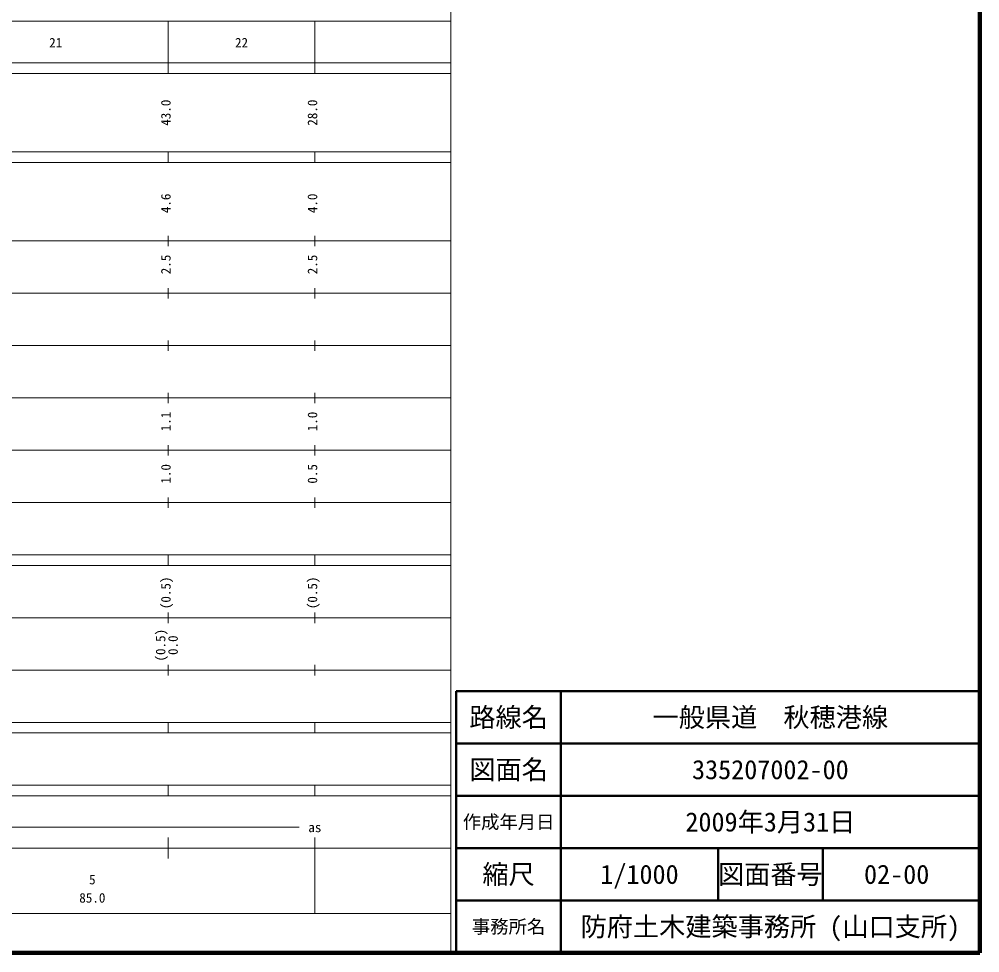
# Model space of a CAD drawing. Units: millimetres on the paper, enlarged 1000 times. Extents: x 40000 to 680000, y 20000 to 380000.
# Drawn here: x 496534 to 680000, y 20000 to 198357 of the extents above; entities that cross this region are included whole.
import ezdxf
from ezdxf.enums import TextEntityAlignment as Align

# ---------------------------------------------------------------- set-up
doc = ezdxf.new("R2010")
doc.units = ezdxf.units.MM
doc.header["$LTSCALE"] = 1000
for name, color, linetype, lineweight in [('M-TTL', 2, 'Continuous', 140), ('M-TTL-BAND', 7, 'Continuous', 13), ('M-TTL-FRAM', 2, 'Continuous', 50), ('M-TTL-LINE', 7, 'Continuous', 50)]:
    doc.layers.add(name, color=color, linetype=linetype, lineweight=lineweight)
doc.layers.add('M-TTL-TXT', color=7, linetype='Continuous')
doc.styles.add('ＭＳ ゴシック', font='')
doc.styles.get('ＭＳ ゴシック').set_extended_font_data('MS Gothic')

msp = doc.modelspace()

# ---------------------------------------------------------------- linework, layer by layer
at = {"layer": 'M-TTL'}
for p, q in [((680000, 20000), (680000, 380000)), ((40000, 20000), (680000, 20000))]:
    msp.add_line(p, q, dxfattribs=at)
at = {"layer": 'M-TTL-BAND'}
for p, q in [((579000, 20000), (579000, 370000)), ((68000, 198000), (579000, 198000)), ((525000, 188000), (525000, 198000)), ((553000, 188000), (553000, 198000)), ((40000, 190000), (579000, 190000)), ((40000, 188000), (579000, 188000)), ((40000, 173000), (579000, 173000)), ((525000, 171000), (525000, 173000)), ((553000, 171000), (553000, 173000)), ((40000, 171000), (579000, 171000)), ((40000, 156000), (579000, 156000)), ((525000, 155000), (525000, 157000)), ((553000, 155000), (553000, 157000)), ((525000, 145000), (525000, 147000)), ((553000, 145000), (553000, 147000)), ((46000, 146000), (579000, 146000)), ((52000, 136000), (579000, 136000)), ((525000, 135000), (525000, 137000)), ((553000, 135000), (553000, 137000)), ((525000, 125000), (525000, 127000)), ((553000, 125000), (553000, 127000)), ((46000, 126000), (579000, 126000)), ((52000, 116000), (579000, 116000)), ((525000, 115000), (525000, 117000)), ((553000, 115000), (553000, 117000)), ((525000, 105000), (525000, 107000)), ((553000, 105000), (553000, 107000)), ((46000, 106000), (579000, 106000)), ((40000, 96000), (579000, 96000)), ((525000, 94000), (525000, 96000)), ((553000, 94000), (553000, 96000)), ((40000, 94000), (579000, 94000)), ((525000, 83000), (525000, 85000)), ((553000, 83000), (553000, 85000)), ((49000, 84000), (579000, 84000)), ((40000, 74000), (579000, 74000)), ((525000, 73000), (525000, 75000)), ((553000, 73000), (553000, 75000)), ((40000, 64000), (579000, 64000)), ((525000, 62000), (525000, 64000)), ((553000, 62000), (553000, 64000)), ((40000, 62000), (579000, 62000)), ((40000, 52000), (579000, 52000)), ((525000, 50000), (525000, 52000)), ((553000, 50000), (553000, 52000)), ((40000, 50000), (579000, 50000)), ((71000, 44000), (550000, 44000)), ((525000, 38000), (525000, 42000)), ((553000, 27500), (553000, 42000)), ((40000, 40000), (579000, 40000)), ((68000, 27500), (579000, 27500))]:
    msp.add_line(p, q, dxfattribs=at)
at = {"layer": 'M-TTL-FRAM'}
for p, q in [((680000, 70000), (580000, 70000)), ((580000, 70000), (580000, 20000))]:
    msp.add_line(p, q, dxfattribs=at)
at = {"layer": 'M-TTL-LINE'}
for p, q in [((600000, 70000), (600000, 20000)), ((680000, 60000), (580000, 60000)), ((680000, 50000), (580000, 50000)), ((680000, 40000), (580000, 40000)), ((630000, 40000), (630000, 30000)), ((650000, 40000), (650000, 30000)), ((680000, 30000), (580000, 30000))]:
    msp.add_line(p, q, dxfattribs=at)

# ---------------------------------------------------------------- texts
at = {"layer": 'M-TTL-BAND', "style": 'ＭＳ ゴシック'}
for s, p in [('21', (503500, 192405)), ('22', (539000, 192405)), ('as', (553000, 42500)), ('5', (510500, 32523)), ('85.0', (510500, 29033))]:
    msp.add_text(s, height=1833, dxfattribs=at).set_placement(p, align=Align.BOTTOM_CENTER)
for s, p in [('43.0', (526000, 180500)), ('28.0', (554000, 180500)), ('4.6', (526000, 163174)), ('4.0', (554000, 163174)), ('2.5', (526000, 151500)), ('2.5', (554000, 151500)), ('1.1', (526000, 121500)), ('1.0', (554000, 121500)), ('1.0', (526000, 111500)), ('0.5', (554000, 111500)), ('(0.5)', (526000, 88764)), ('(0.5)', (554000, 88764)), ('(0.5)', (525000, 78764)), ('0.0', (527370, 78764))]:
    msp.add_text(s, height=1833, rotation=90, dxfattribs=at).set_placement(p, align=Align.BOTTOM_CENTER)
at = {"layer": 'M-TTL-TXT', "style": 'ＭＳ ゴシック'}
for s, height, p in [('路線名', 3666, (590000, 65000)), ('路線名', 3666, (590000, 65000)), ('一般県道\u3000秋穂港線', 3666, (640000, 65000)), ('図面名', 3666, (590000, 55000)), ('図面名', 3666, (590000, 55000)), ('335207002-00', 3666, (640000, 55000)), ('作成年月日', 2566, (590000, 45000)), ('作成年月日', 2566, (590000, 45000)), ('2009年3月31日', 3666, (640000, 45000)), ('縮尺', 3666, (590000, 35000)), ('縮尺', 3666, (590000, 35000)), ('1/1000', 3666, (615000, 35000)), ('図面番号', 3666, (640000, 35000)), ('図面番号', 3666, (640000, 35000)), ('02-00', 3666, (664125, 35000)), ('事務所名', 2566, (590000, 25000)), ('事務所名', 2566, (590000, 25000)), ('防府土木建築事務所 (山口支所)', 3666, (640000, 25000))]:
    msp.add_text(s, height=height, dxfattribs=at).set_placement(p, align=Align.MIDDLE_CENTER)

doc.saveas('drawing.dxf')
